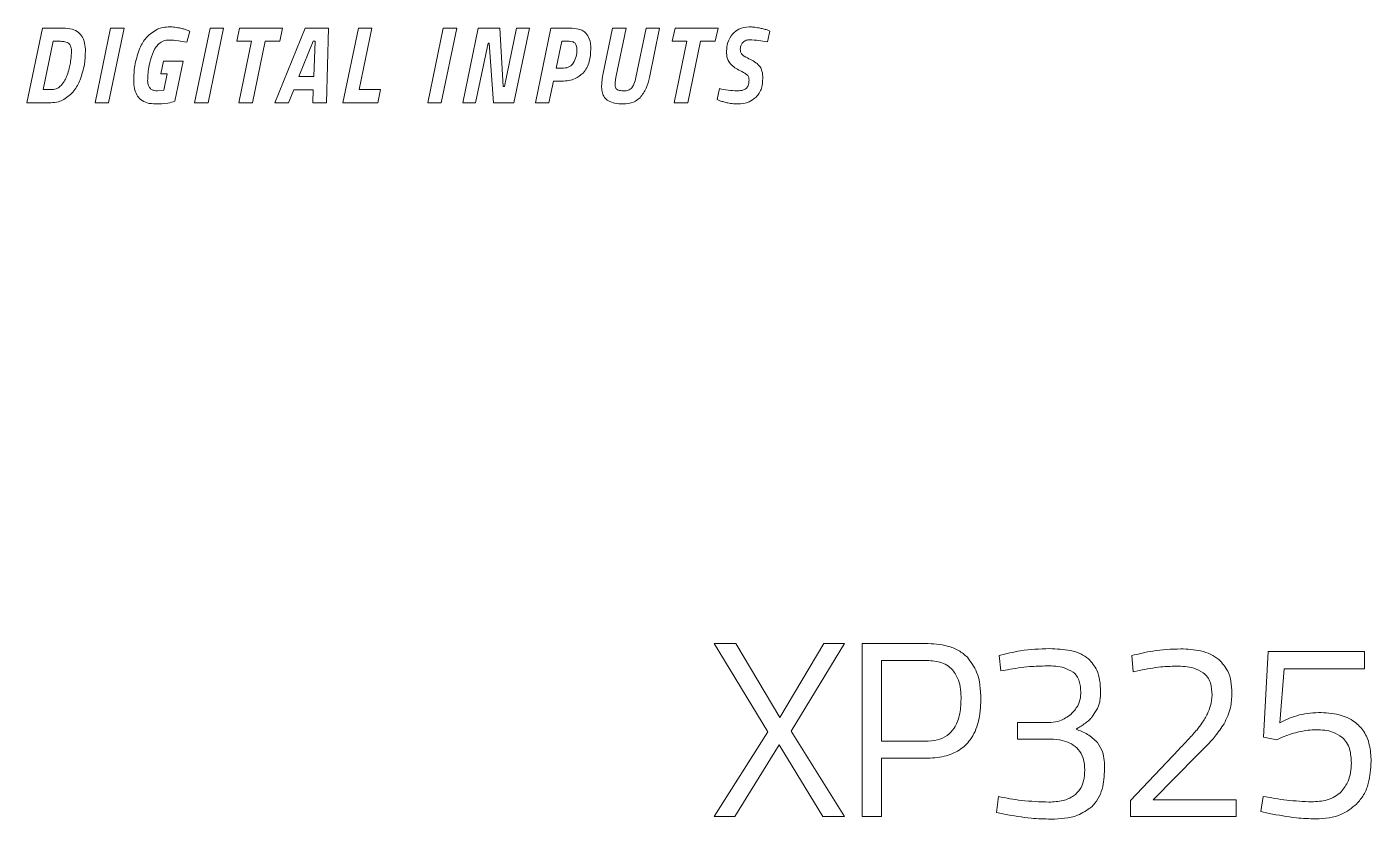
# Model space of a CAD drawing. Header units: millimetres. Extents: x 32696 to 36207, y 16706 to 17911.
# Drawn here: x 35062.5 to 35134, y 17505.5 to 17547.7 of the extents above; entities that cross this region are included whole.
import ezdxf

# ---------------------------------------------------------------- set-up
doc = ezdxf.new("R2010")
doc.units = ezdxf.units.MM
doc.header["$LTSCALE"] = 0.1
doc.layers.get('0').update_dxf_attribs({"lineweight": 20})

# ---------------------------------------------------------------- blocks, each defined once
blk = doc.blocks.new('CLP-XP352')
at = {"lineweight": 9}
for p, q in [((35154.257, 17394.613), (35153.909, 17392.934)), ((35154.731, 17394.613), (35154.257, 17394.613)), ((35155.793, 17394.613), (35155.445, 17392.934)), ((35155.751, 17392.934), (35156.099, 17394.613)), ((35156.099, 17394.613), (35155.793, 17394.613)), ((35157.51, 17394.297), (35157.581, 17394.544)), ((35157.581, 17394.544), (35157.522, 17394.569)), ((35158.036, 17394.613), (35157.688, 17392.934)), ((35157.994, 17392.934), (35158.342, 17394.613)), ((35158.342, 17394.613), (35158.036, 17394.613)), ((35158.701, 17394.613), (35158.639, 17394.317)), ((35159.671, 17394.613), (35158.701, 17394.613)), ((35160.177, 17394.613), (35159.498, 17392.934)), ((35159.609, 17394.317), (35159.671, 17394.613)), ((35160.704, 17394.613), (35160.177, 17394.613)), ((35160.658, 17392.934), (35160.704, 17394.613)), ((35161.378, 17394.613), (35161.03, 17392.934)), ((35161.684, 17394.613), (35161.378, 17394.613)), ((35161.398, 17393.23), (35161.684, 17394.613)), ((35163.289, 17394.613), (35162.941, 17392.934)), ((35163.246, 17392.934), (35163.594, 17394.613)), ((35163.594, 17394.613), (35163.289, 17394.613)), ((35164.078, 17394.613), (35163.73, 17392.934)), ((35164.563, 17394.613), (35164.078, 17394.613)), ((35164.643, 17393.297), (35164.563, 17394.613)), ((35164.938, 17394.613), (35164.669, 17393.297)), ((35164.884, 17392.934), (35165.232, 17394.613)), ((35165.232, 17394.613), (35164.938, 17394.613)), ((35165.716, 17394.613), (35165.368, 17392.934)), ((35166.15, 17394.613), (35165.716, 17394.613)), ((35167.107, 17394.613), (35166.888, 17393.559)), ((35167.413, 17394.613), (35167.107, 17394.613)), ((35167.183, 17393.505), (35167.413, 17394.613)), ((35167.861, 17394.613), (35167.63, 17393.505)), ((35168.167, 17394.613), (35167.861, 17394.613)), ((35167.936, 17393.505), (35168.167, 17394.613)), ((35168.513, 17394.613), (35168.451, 17394.317)), ((35169.483, 17394.613), (35168.513, 17394.613)), ((35169.421, 17394.317), (35169.483, 17394.613)), ((35170.649, 17394.549), (35170.587, 17394.574)), ((35170.594, 17394.307), (35170.649, 17394.549)), ((35154.501, 17394.317), (35154.277, 17393.23)), ((35154.669, 17394.317), (35154.501, 17394.317)), ((35158.639, 17394.317), (35158.969, 17394.317)), ((35158.969, 17394.317), (35158.683, 17392.934)), ((35158.989, 17392.934), (35159.275, 17394.317)), ((35159.275, 17394.317), (35159.609, 17394.317)), ((35160.356, 17394.317), (35160.037, 17393.522)), ((35160.403, 17394.317), (35160.356, 17394.317)), ((35160.372, 17393.522), (35160.403, 17394.317)), ((35164.018, 17392.934), (35164.299, 17394.275)), ((35164.299, 17394.275), (35164.326, 17394.275)), ((35164.326, 17394.275), (35164.423, 17392.934)), ((35165.959, 17394.317), (35165.835, 17393.714)), ((35166.128, 17394.317), (35165.959, 17394.317)), ((35168.451, 17394.317), (35168.781, 17394.317)), ((35168.781, 17394.317), (35168.495, 17392.934)), ((35168.801, 17392.934), (35169.087, 17394.317)), ((35169.087, 17394.317), (35169.421, 17394.317)), ((35156.987, 17393.867), (35156.927, 17393.586)), ((35157.433, 17393.867), (35156.987, 17393.867)), ((35157.244, 17392.969), (35157.433, 17393.867)), ((35156.927, 17393.586), (35157.069, 17393.586)), ((35157.069, 17393.586), (35156.992, 17393.213)), ((35160.037, 17393.522), (35160.372, 17393.522)), ((35165.835, 17393.714), (35166.001, 17393.714)), ((35154.277, 17393.23), (35154.476, 17393.23)), ((35156.992, 17393.213), (35156.852, 17393.201)), ((35159.804, 17392.934), (35159.922, 17393.225)), ((35159.922, 17393.225), (35160.361, 17393.225)), ((35160.361, 17393.225), (35160.352, 17392.934)), ((35161.875, 17393.23), (35161.398, 17393.23)), ((35161.815, 17392.934), (35161.875, 17393.23)), ((35164.669, 17393.297), (35164.643, 17393.297)), ((35165.673, 17392.934), (35165.773, 17393.418)), ((35165.773, 17393.418), (35165.962, 17393.418)), ((35169.512, 17393.25), (35169.461, 17393.006)), ((35153.909, 17392.934), (35154.45, 17392.934)), ((35155.445, 17392.934), (35155.751, 17392.934)), ((35157.688, 17392.934), (35157.994, 17392.934)), ((35158.683, 17392.934), (35158.989, 17392.934)), ((35159.498, 17392.934), (35159.804, 17392.934)), ((35160.352, 17392.934), (35160.658, 17392.934)), ((35161.03, 17392.934), (35161.815, 17392.934)), ((35162.941, 17392.934), (35163.246, 17392.934)), ((35163.73, 17392.934), (35164.018, 17392.934)), ((35164.423, 17392.934), (35164.884, 17392.934)), ((35165.368, 17392.934), (35165.673, 17392.934)), ((35168.495, 17392.934), (35168.801, 17392.934)), ((35169.461, 17393.006), (35169.523, 17392.979)), ((35169.885, 17380.745), (35169.394, 17380.745)), ((35169.394, 17380.745), (35170.601, 17378.752)), ((35170.872, 17379.074), (35169.885, 17380.745)), ((35171.866, 17380.745), (35170.872, 17379.074)), ((35171.132, 17378.764), (35172.334, 17380.745)), ((35172.334, 17380.745), (35171.866, 17380.745)), ((35174.157, 17380.745), (35172.729, 17380.745)), ((35172.729, 17380.745), (35172.729, 17376.839)), ((35175.817, 17380.468), (35175.856, 17380.124)), ((35178.803, 17380.468), (35178.837, 17380.107)), ((35181.879, 17380.564), (35181.777, 17378.628)), ((35184.052, 17380.564), (35181.879, 17380.564)), ((35184.052, 17380.169), (35184.052, 17380.564)), ((35174.152, 17380.361), (35173.164, 17380.361)), ((35173.164, 17380.361), (35173.164, 17378.538)), ((35175.856, 17380.124), (35176.003, 17380.152)), ((35178.837, 17380.107), (35178.983, 17380.135)), ((35182.139, 17378.956), (35182.24, 17380.169)), ((35182.24, 17380.169), (35184.052, 17380.169)), ((35176.98, 17378.961), (35176.229, 17378.961)), ((35176.229, 17378.961), (35176.229, 17378.589)), ((35170.601, 17378.752), (35169.394, 17376.839)), ((35172.334, 17376.839), (35171.132, 17378.764)), ((35176.229, 17378.589), (35176.98, 17378.589)), ((35177.55, 17378.809), (35177.612, 17378.848)), ((35181.777, 17378.628), (35182.076, 17378.572)), ((35182.076, 17378.572), (35182.195, 17378.628)), ((35169.862, 17376.839), (35170.861, 17378.459)), ((35170.861, 17378.459), (35171.843, 17376.839)), ((35173.164, 17378.538), (35174.152, 17378.538)), ((35179.864, 17378.352), (35178.775, 17377.206)), ((35173.164, 17376.839), (35173.164, 17378.154)), ((35173.164, 17378.154), (35174.157, 17378.154)), ((35179.288, 17377.217), (35180.282, 17378.227)), ((35175.8, 17377.291), (35175.76, 17376.935)), ((35178.775, 17377.206), (35178.775, 17376.839)), ((35181.156, 17377.217), (35179.288, 17377.217)), ((35181.156, 17376.839), (35181.156, 17377.217)), ((35181.766, 17377.296), (35181.715, 17376.952)), ((35169.394, 17376.839), (35169.862, 17376.839)), ((35171.843, 17376.839), (35172.334, 17376.839)), ((35172.729, 17376.839), (35173.164, 17376.839)), ((35175.76, 17376.935), (35175.935, 17376.895)), ((35178.775, 17376.839), (35181.156, 17376.839)), ((35181.715, 17376.952), (35181.902, 17376.912))]:
    blk.add_line(p, q, dxfattribs=at)
for points, knots in [([(35157.094, 17394.643), (35157.043, 17394.639), (35156.95, 17394.633), (35156.864, 17394.595), (35156.826, 17394.579)], [0, 0, 0, 0, 0.548116, 1, 1, 1, 1]), ([(35157.344, 17394.618), (35157.299, 17394.626), (35157.216, 17394.641), (35157.132, 17394.642), (35157.094, 17394.643)], [0, 0, 0, 0, 0.542802, 1, 1, 1, 1]), ([(35170.186, 17394.643), (35170.105, 17394.636), (35169.963, 17394.623), (35169.858, 17394.528), (35169.814, 17394.487)], [0, 0, 0, 0, 0.5722632, 1, 1, 1, 1]), ([(35170.409, 17394.619), (35170.366, 17394.627), (35170.293, 17394.64), (35170.218, 17394.642), (35170.186, 17394.643)], [0, 0, 0, 0, 0.5735086, 1, 1, 1, 1]), ([(35155.228, 17394.102), (35155.225, 17394.16), (35155.22, 17394.268), (35155.168, 17394.413), (35155.071, 17394.529), (35154.917, 17394.603), (35154.797, 17394.61), (35154.731, 17394.613)], [0, 0, 0, 0, 0.213477, 0.393808, 0.557816, 0.75933, 1, 1, 1, 1]), ([(35156.826, 17394.579), (35156.736, 17394.518), (35156.567, 17394.402), (35156.481, 17394.217), (35156.44, 17394.129)], [0, 0, 0, 0, 0.52644, 1, 1, 1, 1]), ([(35156.882, 17394.259), (35156.918, 17394.287), (35156.982, 17394.337), (35157.061, 17394.344), (35157.096, 17394.347)], [0, 0, 0, 0, 0.567655, 1, 1, 1, 1]), ([(35157.096, 17394.347), (35157.172, 17394.344), (35157.311, 17394.338), (35157.448, 17394.31), (35157.51, 17394.297)], [0, 0, 0, 0, 0.5420876, 1, 1, 1, 1]), ([(35157.522, 17394.569), (35157.493, 17394.579), (35157.435, 17394.598), (35157.375, 17394.612), (35157.344, 17394.618)], [0, 0, 0, 0, 0.491386, 1, 1, 1, 1]), ([(35166.506, 17394.501), (35166.482, 17394.52), (35166.434, 17394.562), (35166.311, 17394.605), (35166.214, 17394.61), (35166.15, 17394.613)], [0, 0, 0, 0, 0.236016, 0.498861, 1, 1, 1, 1]), ([(35166.615, 17394.139), (35166.613, 17394.221), (35166.609, 17394.354), (35166.534, 17394.46), (35166.506, 17394.501)], [0, 0, 0, 0, 0.620061, 1, 1, 1, 1]), ([(35169.814, 17394.487), (35169.769, 17394.423), (35169.686, 17394.304), (35169.678, 17394.159), (35169.674, 17394.092)], [0, 0, 0, 0, 0.539277, 1, 1, 1, 1]), ([(35170.041, 17394.291), (35170.065, 17394.31), (35170.11, 17394.347), (35170.168, 17394.35), (35170.195, 17394.352)], [0, 0, 0, 0, 0.534595, 1, 1, 1, 1]), ([(35170.195, 17394.352), (35170.262, 17394.348), (35170.396, 17394.342), (35170.528, 17394.319), (35170.594, 17394.307)], [0, 0, 0, 0, 0.5028, 1, 1, 1, 1]), ([(35170.587, 17394.574), (35170.558, 17394.583), (35170.5, 17394.601), (35170.439, 17394.613), (35170.409, 17394.619)], [0, 0, 0, 0, 0.4892108, 1, 1, 1, 1]), ([(35154.852, 17394.269), (35154.839, 17394.277), (35154.812, 17394.295), (35154.75, 17394.313), (35154.701, 17394.315), (35154.669, 17394.317)], [0, 0, 0, 0, 0.235615, 0.50065, 1, 1, 1, 1]), ([(35154.913, 17394.098), (35154.912, 17394.119), (35154.911, 17394.158), (35154.897, 17394.208), (35154.878, 17394.245), (35154.86, 17394.261), (35154.852, 17394.269)], [0, 0, 0, 0, 0.336081, 0.619725, 0.815893, 1, 1, 1, 1]), ([(35154.888, 17393.834), (35154.896, 17393.885), (35154.91, 17393.973), (35154.912, 17394.061), (35154.913, 17394.098)], [0, 0, 0, 0, 0.580072, 1, 1, 1, 1]), ([(35155.108, 17393.45), (35155.146, 17393.565), (35155.217, 17393.777), (35155.224, 17394), (35155.228, 17394.102)], [0, 0, 0, 0, 0.542412, 1, 1, 1, 1]), ([(35156.44, 17394.129), (35156.4, 17394.009), (35156.325, 17393.783), (35156.319, 17393.544), (35156.316, 17393.433)], [0, 0, 0, 0, 0.531678, 1, 1, 1, 1]), ([(35156.737, 17394.03), (35156.757, 17394.08), (35156.793, 17394.164), (35156.856, 17394.231), (35156.882, 17394.259)], [0, 0, 0, 0, 0.578567, 1, 1, 1, 1]), ([(35166.261, 17394.272), (35166.252, 17394.28), (35166.234, 17394.296), (35166.189, 17394.314), (35166.152, 17394.316), (35166.128, 17394.317)], [0, 0, 0, 0, 0.236633, 0.498669, 1, 1, 1, 1]), ([(35166.221, 17393.824), (35166.246, 17393.874), (35166.297, 17393.971), (35166.299, 17394.08), (35166.301, 17394.134)], [0, 0, 0, 0, 0.508024, 1, 1, 1, 1]), ([(35166.301, 17394.134), (35166.3, 17394.165), (35166.298, 17394.215), (35166.271, 17394.257), (35166.261, 17394.272)], [0, 0, 0, 0, 0.618486, 1, 1, 1, 1]), ([(35166.441, 17393.602), (35166.471, 17393.64), (35166.534, 17393.717), (35166.602, 17393.9), (35166.61, 17394.045), (35166.615, 17394.139)], [0, 0, 0, 0, 0.248328, 0.514494, 1, 1, 1, 1]), ([(35169.674, 17394.092), (35169.676, 17394.037), (35169.679, 17393.947), (35169.721, 17393.869), (35169.738, 17393.838)], [0, 0, 0, 0, 0.607795, 1, 1, 1, 1]), ([(35169.984, 17394.147), (35169.987, 17394.177), (35169.992, 17394.231), (35170.026, 17394.273), (35170.041, 17394.291)], [0, 0, 0, 0, 0.559755, 1, 1, 1, 1]), ([(35170.02, 17394.024), (35170.014, 17394.032), (35170, 17394.05), (35169.987, 17394.091), (35169.985, 17394.125), (35169.984, 17394.147)], [0, 0, 0, 0, 0.233389, 0.496656, 1, 1, 1, 1]), ([(35154.815, 17393.553), (35154.832, 17393.605), (35154.862, 17393.697), (35154.88, 17393.792), (35154.888, 17393.834)], [0, 0, 0, 0, 0.562978, 1, 1, 1, 1]), ([(35156.63, 17393.43), (35156.636, 17393.546), (35156.645, 17393.751), (35156.709, 17393.946), (35156.737, 17394.03)], [0, 0, 0, 0, 0.5648, 1, 1, 1, 1]), ([(35166.001, 17393.714), (35166.026, 17393.716), (35166.074, 17393.719), (35166.155, 17393.751), (35166.196, 17393.796), (35166.221, 17393.824)], [0, 0, 0, 0, 0.29097, 0.562709, 1, 1, 1, 1]), ([(35169.738, 17393.838), (35169.77, 17393.803), (35169.831, 17393.735), (35169.913, 17393.691), (35169.953, 17393.67)], [0, 0, 0, 0, 0.506486, 1, 1, 1, 1]), ([(35170.215, 17393.907), (35170.167, 17393.931), (35170.108, 17393.961), (35170.044, 17394.002), (35170.027, 17394.018), (35170.02, 17394.024)], [0, 0, 0, 0, 0.696708, 0.874554, 1, 1, 1, 1]), ([(35170.433, 17393.74), (35170.402, 17393.774), (35170.34, 17393.843), (35170.257, 17393.886), (35170.215, 17393.907)], [0, 0, 0, 0, 0.492902, 1, 1, 1, 1]), ([(35170.492, 17393.485), (35170.49, 17393.54), (35170.488, 17393.63), (35170.448, 17393.71), (35170.433, 17393.74)], [0, 0, 0, 0, 0.618516, 1, 1, 1, 1]), ([(35154.678, 17393.322), (35154.709, 17393.36), (35154.767, 17393.429), (35154.8, 17393.514), (35154.815, 17393.553)], [0, 0, 0, 0, 0.540291, 1, 1, 1, 1]), ([(35154.738, 17393.003), (35154.822, 17393.064), (35154.985, 17393.181), (35155.068, 17393.363), (35155.108, 17393.45)], [0, 0, 0, 0, 0.519463, 1, 1, 1, 1]), ([(35156.316, 17393.433), (35156.318, 17393.373), (35156.323, 17393.262), (35156.375, 17393.112), (35156.473, 17392.992), (35156.627, 17392.915), (35156.748, 17392.908), (35156.814, 17392.905)], [0, 0, 0, 0, 0.216454, 0.398686, 0.563024, 0.762758, 1, 1, 1, 1]), ([(35156.852, 17393.201), (35156.827, 17393.202), (35156.78, 17393.204), (35156.717, 17393.229), (35156.666, 17393.274), (35156.635, 17393.345), (35156.632, 17393.4), (35156.63, 17393.43)], [0, 0, 0, 0, 0.206879, 0.382986, 0.546278, 0.751742, 1, 1, 1, 1]), ([(35165.962, 17393.418), (35166.067, 17393.426), (35166.247, 17393.439), (35166.384, 17393.554), (35166.441, 17393.602)], [0, 0, 0, 0, 0.583616, 1, 1, 1, 1]), ([(35166.888, 17393.559), (35166.879, 17393.506), (35166.863, 17393.416), (35166.86, 17393.324), (35166.859, 17393.285)], [0, 0, 0, 0, 0.5777, 1, 1, 1, 1]), ([(35167.163, 17393.335), (35167.164, 17393.366), (35167.166, 17393.423), (35167.178, 17393.478), (35167.183, 17393.505)], [0, 0, 0, 0, 0.530038, 1, 1, 1, 1]), ([(35167.63, 17393.505), (35167.619, 17393.451), (35167.602, 17393.366), (35167.556, 17393.295), (35167.54, 17393.269)], [0, 0, 0, 0, 0.640304, 1, 1, 1, 1]), ([(35167.727, 17393.047), (35167.778, 17393.115), (35167.881, 17393.253), (35167.918, 17393.421), (35167.936, 17393.505)], [0, 0, 0, 0, 0.498983, 1, 1, 1, 1]), ([(35169.953, 17393.67), (35169.999, 17393.647), (35170.066, 17393.614), (35170.124, 17393.569), (35170.143, 17393.555)], [0, 0, 0, 0, 0.687676, 1, 1, 1, 1]), ([(35170.182, 17393.445), (35170.181, 17393.422), (35170.179, 17393.38), (35170.165, 17393.325), (35170.143, 17393.284), (35170.124, 17393.265), (35170.115, 17393.256)], [0, 0, 0, 0, 0.333245, 0.616655, 0.814081, 1, 1, 1, 1]), ([(35170.143, 17393.555), (35170.149, 17393.547), (35170.163, 17393.532), (35170.179, 17393.494), (35170.18, 17393.464), (35170.182, 17393.445)], [0, 0, 0, 0, 0.255017, 0.521862, 1, 1, 1, 1]), ([(35170.338, 17393.055), (35170.364, 17393.085), (35170.418, 17393.147), (35170.48, 17393.294), (35170.487, 17393.41), (35170.492, 17393.485)], [0, 0, 0, 0, 0.2566044, 0.5238174, 1, 1, 1, 1]), ([(35154.476, 17393.23), (35154.518, 17393.236), (35154.595, 17393.246), (35154.652, 17393.298), (35154.678, 17393.322)], [0, 0, 0, 0, 0.540962, 1, 1, 1, 1]), ([(35166.859, 17393.285), (35166.862, 17393.241), (35166.867, 17393.16), (35166.92, 17393.049), (35167.018, 17392.964), (35167.164, 17392.912), (35167.279, 17392.907), (35167.342, 17392.905)], [0, 0, 0, 0, 0.185462, 0.348349, 0.510112, 0.728386, 1, 1, 1, 1]), ([(35167.208, 17393.23), (35167.2, 17393.237), (35167.184, 17393.25), (35167.166, 17393.286), (35167.164, 17393.316), (35167.163, 17393.335)], [0, 0, 0, 0, 0.250243, 0.511274, 1, 1, 1, 1]), ([(35167.368, 17393.201), (35167.332, 17393.201), (35167.276, 17393.201), (35167.226, 17393.223), (35167.208, 17393.23)], [0, 0, 0, 0, 0.651625, 1, 1, 1, 1]), ([(35167.54, 17393.269), (35167.528, 17393.257), (35167.504, 17393.233), (35167.445, 17393.206), (35167.398, 17393.203), (35167.368, 17393.201)], [0, 0, 0, 0, 0.258421, 0.524481, 1, 1, 1, 1]), ([(35169.906, 17393.201), (35169.841, 17393.205), (35169.709, 17393.212), (35169.578, 17393.237), (35169.512, 17393.25)], [0, 0, 0, 0, 0.489879, 1, 1, 1, 1]), ([(35170.115, 17393.256), (35170.101, 17393.247), (35170.071, 17393.226), (35169.999, 17393.205), (35169.943, 17393.202), (35169.906, 17393.201)], [0, 0, 0, 0, 0.230622, 0.4941769, 1, 1, 1, 1]), ([(35154.45, 17392.934), (35154.506, 17392.938), (35154.607, 17392.944), (35154.698, 17392.985), (35154.738, 17393.003)], [0, 0, 0, 0, 0.567149, 1, 1, 1, 1]), ([(35156.814, 17392.905), (35156.906, 17392.906), (35157.053, 17392.908), (35157.192, 17392.952), (35157.244, 17392.969)], [0, 0, 0, 0, 0.625539, 1, 1, 1, 1]), ([(35167.342, 17392.905), (35167.425, 17392.911), (35167.569, 17392.921), (35167.68, 17393.01), (35167.727, 17393.047)], [0, 0, 0, 0, 0.58026, 1, 1, 1, 1]), ([(35169.523, 17392.979), (35169.552, 17392.969), (35169.611, 17392.949), (35169.672, 17392.936), (35169.703, 17392.929)], [0, 0, 0, 0, 0.494929, 1, 1, 1, 1]), ([(35169.703, 17392.929), (35169.744, 17392.921), (35169.817, 17392.908), (35169.891, 17392.905), (35169.922, 17392.905)], [0, 0, 0, 0, 0.5751691, 1, 1, 1, 1]), ([(35169.922, 17392.905), (35170.012, 17392.911), (35170.167, 17392.921), (35170.288, 17393.016), (35170.338, 17393.055)], [0, 0, 0, 0, 0.584265, 1, 1, 1, 1]), ([(35175.1, 17380.434), (35175.037, 17380.488), (35174.905, 17380.6), (35174.582, 17380.722), (35174.325, 17380.736), (35174.157, 17380.745)], [0, 0, 0, 0, 0.243188, 0.507554, 1, 1, 1, 1]), ([(35175.405, 17379.486), (35175.396, 17379.699), (35175.383, 17380.048), (35175.179, 17380.326), (35175.1, 17380.434)], [0, 0, 0, 0, 0.609702, 1, 1, 1, 1]), ([(35176.954, 17380.626), (35176.734, 17380.619), (35176.349, 17380.606), (35175.977, 17380.51), (35175.817, 17380.468)], [0, 0, 0, 0, 0.571151, 1, 1, 1, 1]), ([(35177.832, 17380.395), (35177.774, 17380.435), (35177.65, 17380.522), (35177.35, 17380.61), (35177.111, 17380.62), (35176.954, 17380.626)], [0, 0, 0, 0, 0.227369, 0.490013, 1, 1, 1, 1]), ([(35179.909, 17380.621), (35179.699, 17380.613), (35179.324, 17380.599), (35178.961, 17380.508), (35178.803, 17380.468)], [0, 0, 0, 0, 0.5625189, 1, 1, 1, 1]), ([(35180.77, 17380.381), (35180.71, 17380.422), (35180.583, 17380.51), (35180.29, 17380.603), (35180.059, 17380.614), (35179.909, 17380.621)], [0, 0, 0, 0, 0.239592, 0.50512, 1, 1, 1, 1]), ([(35174.767, 17380.149), (35174.727, 17380.186), (35174.643, 17380.262), (35174.432, 17380.346), (35174.262, 17380.355), (35174.152, 17380.361)], [0, 0, 0, 0, 0.242214, 0.505543, 1, 1, 1, 1]), ([(35174.959, 17379.486), (35174.955, 17379.635), (35174.948, 17379.876), (35174.817, 17380.074), (35174.767, 17380.149)], [0, 0, 0, 0, 0.61918, 1, 1, 1, 1]), ([(35176.003, 17380.152), (35176.168, 17380.179), (35176.464, 17380.228), (35176.763, 17380.234), (35176.895, 17380.237)], [0, 0, 0, 0, 0.558941, 1, 1, 1, 1]), ([(35176.895, 17380.237), (35177.028, 17380.236), (35177.236, 17380.234), (35177.416, 17380.134), (35177.482, 17380.099)], [0, 0, 0, 0, 0.637728, 1, 1, 1, 1]), ([(35178.103, 17379.656), (35178.099, 17379.743), (35178.092, 17379.907), (35178.023, 17380.174), (35177.902, 17380.314), (35177.832, 17380.395)], [0, 0, 0, 0, 0.325635, 0.607881, 1, 1, 1, 1]), ([(35178.983, 17380.135), (35179.142, 17380.166), (35179.413, 17380.218), (35179.688, 17380.228), (35179.802, 17380.231)], [0, 0, 0, 0, 0.588281, 1, 1, 1, 1]), ([(35179.802, 17380.231), (35179.938, 17380.229), (35180.156, 17380.225), (35180.346, 17380.123), (35180.417, 17380.084)], [0, 0, 0, 0, 0.62705, 1, 1, 1, 1]), ([(35181.06, 17379.622), (35181.056, 17379.711), (35181.049, 17379.88), (35180.974, 17380.155), (35180.845, 17380.298), (35180.77, 17380.381)], [0, 0, 0, 0, 0.322423, 0.603466, 1, 1, 1, 1]), ([(35177.482, 17380.099), (35177.512, 17380.07), (35177.574, 17380.011), (35177.644, 17379.856), (35177.652, 17379.731), (35177.657, 17379.65)], [0, 0, 0, 0, 0.249367, 0.512688, 1, 1, 1, 1]), ([(35180.417, 17380.084), (35180.451, 17380.053), (35180.522, 17379.989), (35180.601, 17379.813), (35180.609, 17379.67), (35180.615, 17379.576)], [0, 0, 0, 0, 0.243557, 0.504925, 1, 1, 1, 1]), ([(35177.657, 17379.65), (35177.654, 17379.595), (35177.648, 17379.488), (35177.585, 17379.307), (35177.493, 17379.21), (35177.437, 17379.15)], [0, 0, 0, 0, 0.293961, 0.568353, 1, 1, 1, 1]), ([(35178.032, 17379.28), (35178.045, 17379.305), (35178.072, 17379.361), (35178.098, 17379.488), (35178.101, 17379.589), (35178.103, 17379.656)], [0, 0, 0, 0, 0.2160234, 0.4786309, 1, 1, 1, 1]), ([(35180.615, 17379.576), (35180.608, 17379.497), (35180.597, 17379.352), (35180.537, 17379.219), (35180.51, 17379.159)], [0, 0, 0, 0, 0.544819, 1, 1, 1, 1]), ([(35180.886, 17378.933), (35180.942, 17379.051), (35181.046, 17379.27), (35181.056, 17379.511), (35181.06, 17379.622)], [0, 0, 0, 0, 0.540017, 1, 1, 1, 1]), ([(35174.152, 17378.538), (35174.244, 17378.543), (35174.416, 17378.553), (35174.649, 17378.656), (35174.831, 17378.846), (35174.943, 17379.135), (35174.953, 17379.361), (35174.959, 17379.486)], [0, 0, 0, 0, 0.193714, 0.361613, 0.523842, 0.737195, 1, 1, 1, 1]), ([(35174.157, 17378.154), (35174.3, 17378.161), (35174.563, 17378.174), (35174.92, 17378.317), (35175.203, 17378.581), (35175.381, 17378.99), (35175.396, 17379.31), (35175.405, 17379.486)], [0, 0, 0, 0, 0.203696, 0.377801, 0.540812, 0.748192, 1, 1, 1, 1]), ([(35177.919, 17379.102), (35177.938, 17379.131), (35177.977, 17379.19), (35178.014, 17379.25), (35178.032, 17379.28)], [0, 0, 0, 0, 0.489526, 1, 1, 1, 1]), ([(35177.437, 17379.15), (35177.356, 17379.09), (35177.219, 17378.986), (35177.05, 17378.969), (35176.98, 17378.961)], [0, 0, 0, 0, 0.585266, 1, 1, 1, 1]), ([(35177.612, 17378.848), (35177.645, 17378.868), (35177.713, 17378.91), (35177.777, 17378.959), (35177.809, 17378.984)], [0, 0, 0, 0, 0.484013, 1, 1, 1, 1]), ([(35177.809, 17378.984), (35177.833, 17379.005), (35177.874, 17379.041), (35177.906, 17379.084), (35177.919, 17379.102)], [0, 0, 0, 0, 0.57954, 1, 1, 1, 1]), ([(35180.51, 17379.159), (35180.471, 17379.085), (35180.403, 17378.958), (35180.314, 17378.845), (35180.276, 17378.798)], [0, 0, 0, 0, 0.578908, 1, 1, 1, 1]), ([(35180.282, 17378.227), (35180.421, 17378.364), (35180.644, 17378.581), (35180.82, 17378.838), (35180.886, 17378.933)], [0, 0, 0, 0, 0.6271766, 1, 1, 1, 1]), ([(35183.013, 17379.187), (35182.847, 17379.174), (35182.541, 17379.149), (35182.264, 17379.016), (35182.139, 17378.956)], [0, 0, 0, 0, 0.544681, 1, 1, 1, 1]), ([(35184.199, 17378.086), (35184.192, 17378.212), (35184.181, 17378.445), (35184.054, 17378.76), (35183.818, 17379.009), (35183.455, 17379.166), (35183.17, 17379.18), (35183.013, 17379.187)], [0, 0, 0, 0, 0.202823, 0.376378, 0.539307, 0.747208, 1, 1, 1, 1]), ([(35176.98, 17378.589), (35177.067, 17378.582), (35177.228, 17378.569), (35177.444, 17378.492), (35177.617, 17378.357), (35177.731, 17378.146), (35177.742, 17377.979), (35177.747, 17377.889)], [0, 0, 0, 0, 0.222702, 0.410206, 0.576824, 0.773042, 1, 1, 1, 1]), ([(35178.035, 17378.507), (35177.962, 17378.574), (35177.818, 17378.705), (35177.638, 17378.775), (35177.55, 17378.809)], [0, 0, 0, 0, 0.512564, 1, 1, 1, 1]), ([(35180.276, 17378.798), (35180.212, 17378.726), (35180.078, 17378.574), (35179.937, 17378.428), (35179.864, 17378.352)], [0, 0, 0, 0, 0.475955, 1, 1, 1, 1]), ([(35182.195, 17378.628), (35182.25, 17378.651), (35182.361, 17378.696), (35182.477, 17378.726), (35182.537, 17378.741)], [0, 0, 0, 0, 0.491976, 1, 1, 1, 1]), ([(35182.537, 17378.741), (35182.617, 17378.759), (35182.758, 17378.791), (35182.902, 17378.796), (35182.963, 17378.798)], [0, 0, 0, 0, 0.575119, 1, 1, 1, 1]), ([(35182.963, 17378.798), (35183.09, 17378.792), (35183.301, 17378.784), (35183.477, 17378.67), (35183.547, 17378.625)], [0, 0, 0, 0, 0.603913, 1, 1, 1, 1]), ([(35183.547, 17378.625), (35183.582, 17378.589), (35183.657, 17378.512), (35183.739, 17378.31), (35183.747, 17378.148), (35183.753, 17378.041)], [0, 0, 0, 0, 0.238524, 0.500193, 1, 1, 1, 1]), ([(35178.193, 17377.906), (35178.191, 17378.042), (35178.187, 17378.257), (35178.076, 17378.439), (35178.035, 17378.507)], [0, 0, 0, 0, 0.62987, 1, 1, 1, 1]), ([(35183.753, 17378.041), (35183.744, 17377.901), (35183.73, 17377.663), (35183.586, 17377.477), (35183.527, 17377.401)], [0, 0, 0, 0, 0.5917637, 1, 1, 1, 1]), ([(35183.871, 17377.121), (35183.928, 17377.189), (35184.044, 17377.328), (35184.174, 17377.657), (35184.189, 17377.918), (35184.199, 17378.086)], [0, 0, 0, 0, 0.251729, 0.518284, 1, 1, 1, 1]), ([(35177.747, 17377.889), (35177.743, 17377.807), (35177.735, 17377.655), (35177.647, 17377.448), (35177.487, 17377.285), (35177.24, 17377.182), (35177.046, 17377.172), (35176.94, 17377.166)], [0, 0, 0, 0, 0.197937, 0.368699, 0.53151, 0.742345, 1, 1, 1, 1]), ([(35177.902, 17377.059), (35177.953, 17377.116), (35178.057, 17377.234), (35178.172, 17377.524), (35178.185, 17377.756), (35178.193, 17377.906)], [0, 0, 0, 0, 0.246652, 0.511423, 1, 1, 1, 1]), ([(35183.527, 17377.401), (35183.481, 17377.361), (35183.386, 17377.28), (35183.157, 17377.189), (35182.976, 17377.179), (35182.858, 17377.172)], [0, 0, 0, 0, 0.249802, 0.515623, 1, 1, 1, 1]), ([(35176.94, 17377.166), (35176.733, 17377.174), (35176.35, 17377.188), (35175.973, 17377.258), (35175.8, 17377.291)], [0, 0, 0, 0, 0.540126, 1, 1, 1, 1]), ([(35182.858, 17377.172), (35182.671, 17377.181), (35182.304, 17377.198), (35181.943, 17377.264), (35181.766, 17377.296)], [0, 0, 0, 0, 0.510965, 1, 1, 1, 1]), ([(35182.951, 17376.788), (35183.154, 17376.801), (35183.497, 17376.822), (35183.763, 17377.034), (35183.871, 17377.121)], [0, 0, 0, 0, 0.590396, 1, 1, 1, 1]), ([(35175.935, 17376.895), (35176.135, 17376.859), (35176.483, 17376.796), (35176.836, 17376.787), (35176.985, 17376.783)], [0, 0, 0, 0, 0.575704, 1, 1, 1, 1]), ([(35176.985, 17376.783), (35177.192, 17376.789), (35177.527, 17376.799), (35177.799, 17376.987), (35177.902, 17377.059)], [0, 0, 0, 0, 0.61784, 1, 1, 1, 1]), ([(35181.902, 17376.912), (35182.105, 17376.873), (35182.452, 17376.805), (35182.805, 17376.793), (35182.951, 17376.788)], [0, 0, 0, 0, 0.586665, 1, 1, 1, 1])]:
    blk.add_open_spline(points, degree=3, knots=knots, dxfattribs=at)

msp = doc.modelspace()

# ---------------------------------------------------------------- block references
at = {"xscale": 2.3625, "yscale": 2.3625, "zscale": 2.3625}
msp.add_blockref('CLP-XP352', (-47988.622, -23547.183), dxfattribs=at)

doc.saveas('drawing.dxf')
